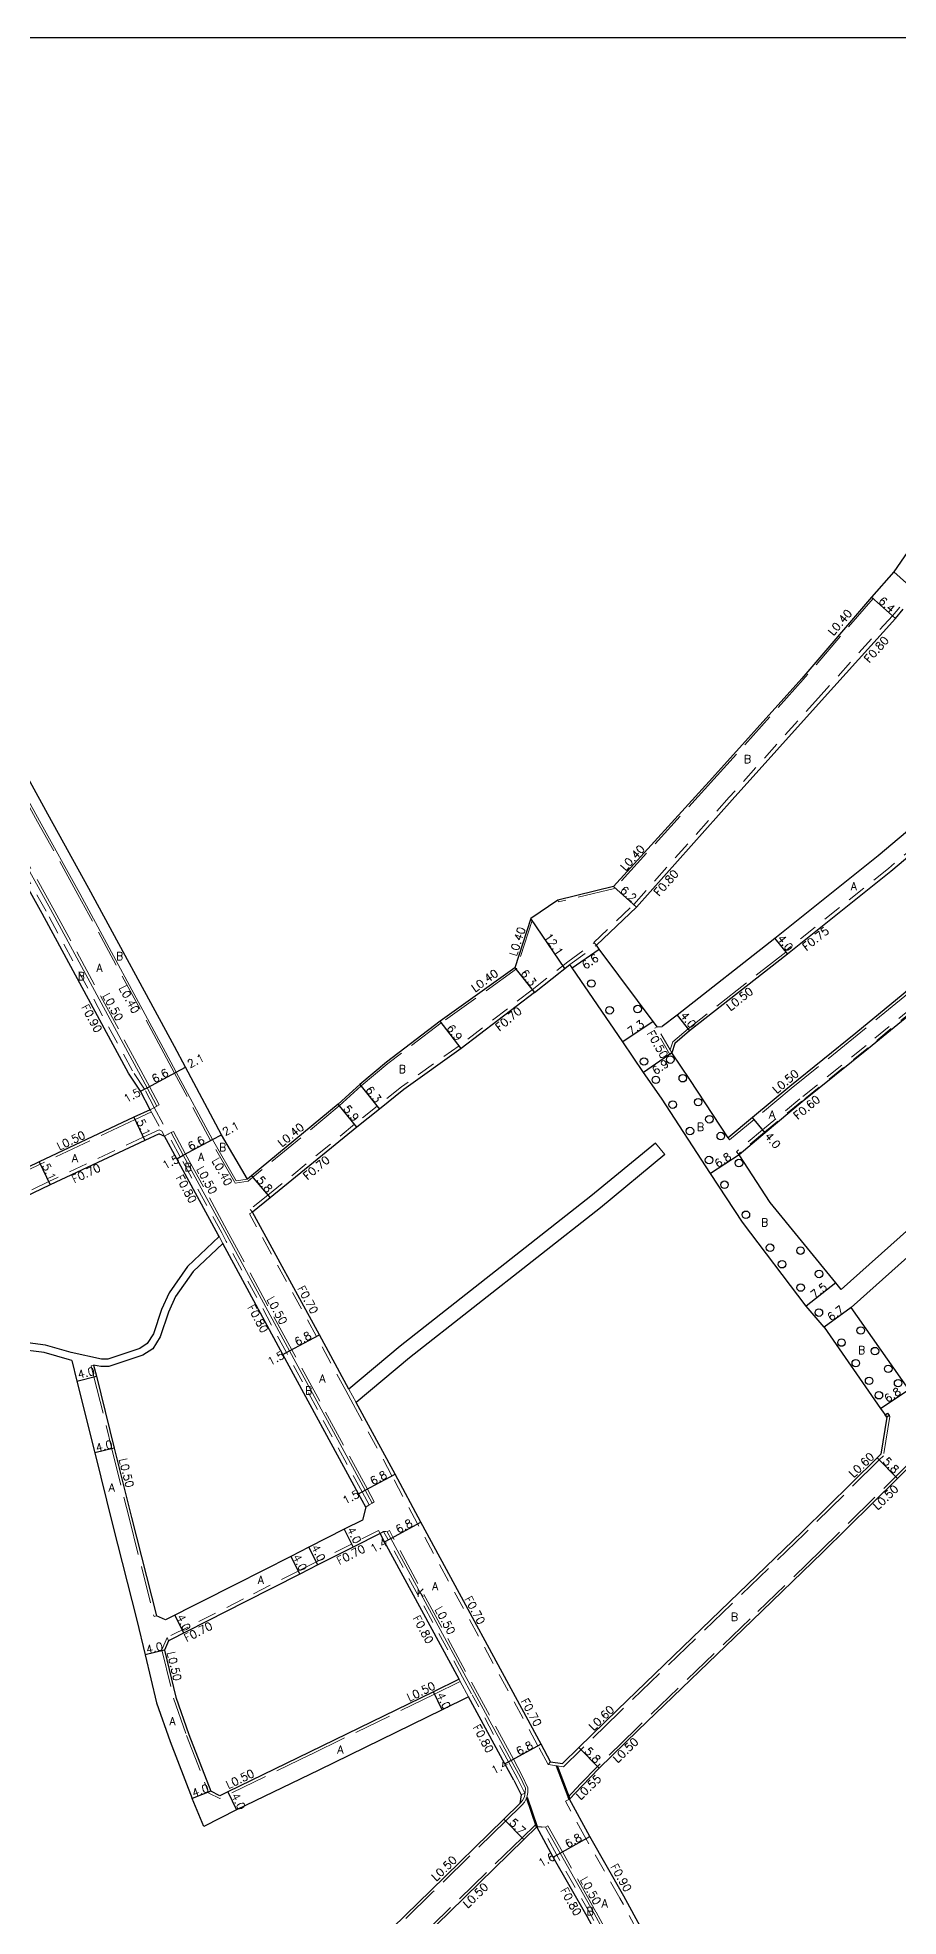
# Model space of a CAD drawing. Header units: metres. Extents: x -9600 to -8800, y -112200 to -111600.
# Drawn here: x -9274.3 to -9102.2, y -111975.7 to -111600 of the extents above; entities that cross this region are included whole.
import ezdxf

# ---------------------------------------------------------------- set-up
doc = ezdxf.new("R2010")
doc.units = ezdxf.units.M
doc.header["$LTSCALE"] = 2.5
doc.linetypes.add('22320', pattern=[2.5, 1.5, -1])
doc.linetypes.add('22330', pattern=[4, 3, -1])
doc.layers.get('0').update_dxf_attribs({"color": 150, "lineweight": 50})
for name, color, linetype, lineweight in [('2101000', 177, 'Continuous', 30), ('2102000', 191, 'Continuous', 30), ('2102001', 191, 'Continuous', 9), ('2213000', 6, 'Continuous', 9), ('2232000', 4, '22320', 9), ('2233000', 62, '22330', 9), ('9201100', 215, 'Continuous', 30), ('9202200', 155, 'Continuous', 60), ('9203500', 155, 'Continuous', 30)]:
    doc.layers.add(name, color=color, linetype=linetype, lineweight=lineweight)
for name, color, linetype in [('2235000', 7, 'Continuous'), ('2238000', 11, 'Continuous'), ('9201500', 222, 'Continuous'), ('9202100', 82, 'Continuous'), ('999', 7, 'Continuous')]:
    doc.layers.add(name, color=color, linetype=linetype)
doc.styles.add('Dm_Anotation', font='txt.shx', dxfattribs={"bigfont": 'pscdm.shx'})

# ---------------------------------------------------------------- blocks, each defined once
blk = doc.blocks.new('223800')
at = {"color": 0, "linetype": 'Continuous'}
blk.add_circle((0, 0), 0.75, dxfattribs=at)

msp = doc.modelspace()

# ---------------------------------------------------------------- linework, layer by layer
at = {"layer": '2101000'}
for points in [[(-9232.34, -111828.29), (-9237.48, -111819.39), (-9244.69, -111805.91), (-9246.92, -111801.73), (-9264, -111770.17), (-9272.23, -111755.31), (-9283.71, -111734.45), (-9290.41, -111721.77), (-9302.75, -111699.72), (-9313.25, -111680.1), (-9325.59, -111657.05), (-9331.63, -111646.74)], [(-9092.85, -111693.46), (-9096.88, -111697.82), (-9103.11, -111706.82), (-9107.58, -111711.88)], [(-9107.58, -111711.88), (-9121.5, -111728.14)], [(-9102.8, -111716.15), (-9101.21, -111714.31)], [(-9102.8, -111716.15), (-9117.55, -111732.54)], [(-9121.5, -111728.14), (-9139.35, -111748.03), (-9159.16, -111769.79)], [(-9117.55, -111732.54), (-9135.41, -111752.43), (-9154.53, -111773.91)], [(-9082.79, -111743.98), (-9090.7, -111750.54), (-9106.23, -111763.63), (-9126.91, -111780.16), (-9146.45, -111795.5), (-9149.44, -111797.74)], [(-9082.79, -111749.15), (-9088.12, -111753.6), (-9103.72, -111766.74), (-9124.39, -111783.26), (-9143.93, -111798.6), (-9146.88, -111801.14)], [(-9251.77, -111814.4), (-9253.68, -111810.72), (-9256.09, -111807.06), (-9273.36, -111775.15), (-9278, -111766.78)], [(-9159.16, -111769.79), (-9170.3, -111772.49), (-9175.68, -111776.17), (-9178.86, -111786)], [(-9162.54, -111781.51), (-9154.53, -111773.91)], [(-9150.43, -111797.85), (-9161.99, -111782.28), (-9162.54, -111781.51)], [(-9178.86, -111786), (-9193.81, -111796.7), (-9204.5, -111804.86), (-9209.87, -111809.34), (-9214.22, -111813.32), (-9231.52, -111827.6), (-9232.34, -111828.29)], [(-9174.97, -111790.95), (-9167.87, -111785.39)], [(-9117.03, -111857.87), (-9120.6, -111853.66), (-9133.37, -111836.91), (-9139.75, -111827.13), (-9149.54, -111812.1), (-9153.15, -111806.96), (-9157.29, -111800.85), (-9167.42, -111786.03), (-9167.87, -111785.39)], [(-9093.08, -111784.35), (-9101.23, -111791.27), (-9110.73, -111799.12), (-9123.92, -111809.74), (-9131.38, -111815.97), (-9136.25, -111820.04)], [(-9174.97, -111790.95), (-9189.6, -111802.17), (-9201.09, -111810.34), (-9205.93, -111814.26), (-9210.45, -111817.86), (-9227.78, -111832.03), (-9231.32, -111834.87)], [(-9090.49, -111787.4), (-9098.67, -111794.35), (-9108.15, -111802.18), (-9121.4, -111812.85), (-9128.81, -111819.04), (-9134.05, -111823.42)], [(-9150.43, -111797.85), (-9149.44, -111797.74)], [(-9146.88, -111801.14), (-9147.47, -111803.05)], [(-9136.25, -111820.04), (-9143.86, -111808.37), (-9147.47, -111803.05)], [(-9251.77, -111814.4), (-9255.02, -111815.91), (-9273.95, -111824.8), (-9292, -111833.53), (-9322.11, -111847.48), (-9338.97, -111855.31), (-9352.66, -111861.46)], [(-9249.99, -111819.19), (-9252.86, -111820.53), (-9271.73, -111829.4), (-9280.47, -111833.62), (-9289.79, -111838.13), (-9319.97, -111852.11), (-9336.86, -111859.95), (-9350.57, -111866.12)], [(-9249.99, -111819.19), (-9248.89, -111819.68)], [(-9238.18, -111839.44), (-9246.47, -111824.2), (-9248.89, -111819.68)], [(-9113.62, -111850.36), (-9114.69, -111849.05), (-9127.82, -111832.98), (-9134.05, -111823.42)], [(-9212.05, -111870.25), (-9217.92, -111859.39), (-9231.32, -111834.87)], [(-9238, -111839.76), (-9238.18, -111839.44)], [(-9208.66, -111893.88), (-9210.11, -111891.2), (-9225.22, -111863.34), (-9237.26, -111841.13)], [(-9099.65, -111871.04), (-9100.13, -111870.34), (-9111.61, -111853.94)], [(-9117.03, -111857.87), (-9105.79, -111874.12), (-9104.52, -111875.89)], [(-9267.42, -111864.53), (-9266.4, -111868.66), (-9262.82, -111883.04), (-9259.27, -111897.32), (-9254.43, -111916.48), (-9252.78, -111923.38), (-9250.47, -111933.03), (-9247.76, -111940.73), (-9243.38, -111952.13)], [(-9263.07, -111865.46), (-9262.51, -111867.7), (-9258.94, -111882.07), (-9255.5, -111895.92), (-9250.52, -111915.63)], [(-9171.73, -111944.8), (-9173.63, -111941.29), (-9197.69, -111896.91), (-9202.81, -111887.25), (-9210.59, -111872.94)], [(-9104.52, -111875.89), (-9105.73, -111883.29), (-9106.44, -111883.99)], [(-9106.44, -111883.99), (-9121.41, -111898.78), (-9135.95, -111912.83), (-9158.34, -111934.42), (-9166.06, -111941.94), (-9169.35, -111945.15)], [(-9102.37, -111888.12), (-9117.35, -111902.93), (-9131.46, -111916.56), (-9154.29, -111938.57), (-9162.01, -111946.1), (-9165.42, -111949.57)], [(-9102.37, -111888.12), (-9099.72, -111885.5), (-9096.76, -111885.95), (-9094.87, -111887.76), (-9092.23, -111890.37), (-9085.69, -111903.39), (-9082.79, -111909.17)], [(-9208.66, -111893.88), (-9209.34, -111896.45)], [(-9209.34, -111896.45), (-9212.99, -111898.3), (-9220.03, -111901.87), (-9223.67, -111903.72), (-9234.7, -111909.31), (-9248.68, -111916.41)], [(-9205.8, -111899.15), (-9211.18, -111901.87), (-9218.22, -111905.44), (-9221.86, -111907.28), (-9232.8, -111912.83), (-9248.11, -111920.61)], [(-9190.01, -111928.28), (-9204.9, -111900.81), (-9205.8, -111899.15)], [(-9248.68, -111916.41), (-9250.52, -111915.63)], [(-9248.11, -111920.61), (-9248.89, -111922.45)], [(-9248.89, -111922.45), (-9246.63, -111931.9), (-9244.01, -111939.34), (-9239.65, -111950.7)], [(-9190.01, -111928.28), (-9195.16, -111930.8), (-9219.91, -111942.9), (-9236.25, -111950.81), (-9237.86, -111951.58)], [(-9188.1, -111931.8), (-9193.41, -111934.39), (-9218.07, -111946.45), (-9234.49, -111954.4)], [(-9179.05, -111948.5), (-9180.84, -111945.2), (-9188.1, -111931.8)], [(-9171.73, -111944.8), (-9169.35, -111945.15)], [(-9179.05, -111948.5), (-9177.6, -111951.42), (-9177.85, -111953.13)], [(-9234.49, -111954.4), (-9241.06, -111957.71), (-9243.38, -111952.13)], [(-9237.86, -111951.58), (-9239.65, -111950.7)], [(-9165.42, -111949.57), (-9167.92, -111952.26)], [(-9117.79, -112031.8), (-9126.83, -112022.86), (-9129.72, -112019.91), (-9133.52, -112015.2), (-9139.64, -112004.62), (-9147.6, -111989.15), (-9153.41, -111978.41), (-9157.07, -111971.64), (-9163.88, -111959.71), (-9167.92, -111952.26)], [(-9177.85, -111953.13), (-9181.04, -111956.25), (-9195.65, -111970.52), (-9218.6, -111992.85), (-9233.1, -112006.55), (-9234.46, -112007.84)], [(-9174.47, -111957.8), (-9177.06, -111960.33), (-9191.89, -111974.81), (-9214.61, -111996.92), (-9229.18, -112010.7), (-9232.03, -112013.39), (-9244.45, -112025.12), (-9248.03, -112028.65)], [(-9159.8, -111984.25), (-9160.8, -111982.41), (-9164.39, -111975.76), (-9171.19, -111963.85), (-9174.47, -111957.8)]]:
    msp.add_lwpolyline(points, dxfattribs=at)
at = {"layer": '2102000'}
for points in [[(-9150.78, -111821.07), (-9163.65, -111831.68), (-9201.79, -111861.7), (-9212.05, -111870.25)], [(-9148.87, -111823.38), (-9161.75, -111834), (-9199.9, -111864.03), (-9210.59, -111872.94)], [(-9090.56, -111829.4), (-9099.99, -111838.14), (-9113.62, -111850.36)], [(-9087.84, -111832.33), (-9097.26, -111841.07), (-9111.61, -111853.94)], [(-9238, -111839.76), (-9244.3, -111845.75), (-9247.98, -111851.03), (-9249.53, -111854.34), (-9251.11, -111859.19), (-9252.34, -111861.14), (-9253.86, -111862.13), (-9260.25, -111864.25), (-9261.5, -111864.27), (-9267.54, -111862.97), (-9272.67, -111861.45), (-9278.24, -111860.77), (-9282.61, -111860.77), (-9286.19, -111861.15), (-9302.77, -111865.73), (-9314.93, -111869.52), (-9319.68, -111871.4)], [(-9237.26, -111841.13), (-9243.15, -111846.73), (-9246.68, -111851.78), (-9248.13, -111854.9), (-9249.75, -111859.83), (-9251.25, -111862.22), (-9253.21, -111863.49), (-9260, -111865.75), (-9261.65, -111865.77), (-9263.07, -111865.46)], [(-9267.42, -111864.53), (-9267.9, -111864.43), (-9272.97, -111862.92), (-9278.33, -111862.27), (-9282.54, -111862.27), (-9285.91, -111862.63), (-9300.28, -111866.6)]]:
    msp.add_lwpolyline(points, dxfattribs=at)
at = {"layer": '2102001'}
msp.add_lwpolyline([(-9148.87, -111823.38), (-9150.78, -111821.07)], dxfattribs=at)
at = {"layer": '2213000'}
for points in [[(-9232.34, -111828.29), (-9234.56, -111828.64), (-9239.33, -111820.38), (-9246.54, -111806.9), (-9248.68, -111802.9), (-9265.85, -111771.16), (-9273.91, -111756.62), (-9285.54, -111735.47), (-9292.26, -111722.77), (-9304.61, -111700.7), (-9314.81, -111681.63), (-9327.41, -111658.09), (-9331.69, -111650.78), (-9331.63, -111646.74)], [(-9337.5, -111657.79), (-9336.21, -111658.23), (-9335.89, -111658.3), (-9334.89, -111658.52), (-9333.22, -111661.43), (-9320.57, -111684.86), (-9310.38, -111703.9), (-9298.05, -111725.94), (-9291.34, -111738.62), (-9279.67, -111759.85), (-9271.66, -111774.3), (-9254.47, -111806.06), (-9252.36, -111810.01), (-9250.41, -111813.66), (-9251.77, -111814.4)], [(-9248.89, -111819.68), (-9247.57, -111818.97), (-9245.15, -111823.5), (-9236.85, -111838.73), (-9223.9, -111862.63), (-9208.79, -111890.49), (-9207.42, -111893.08), (-9207.99, -111893.44), (-9208.66, -111893.88)], [(-9205.8, -111899.15), (-9205.1, -111898.76), (-9204.87, -111898.74), (-9204.69, -111898.75), (-9204.39, -111898.78), (-9203.67, -111900.14), (-9179.61, -111944.53), (-9177.82, -111947.83), (-9176.76, -111950.07), (-9176.79, -111950.87), (-9176.96, -111951.79), (-9177.33, -111952.56), (-9177.85, -111953.13)], [(-9159.8, -111984.25), (-9159.31, -111984.04), (-9158.99, -111983.83), (-9158.82, -111983.61), (-9158.6, -111983.31), (-9159.48, -111981.69), (-9163.1, -111975.01), (-9169.79, -111963.07), (-9172.74, -111957.85), (-9173.55, -111957.82), (-9174.47, -111957.8)]]:
    msp.add_lwpolyline(points, dxfattribs=at)
at = {"layer": '2232000'}
for points in [[(-9103.4, -111715.61), (-9118.14, -111732)], [(-9103.4, -111715.61), (-9101.89, -111713.87)], [(-9118.14, -111732), (-9136, -111751.9), (-9155.08, -111773.33)], [(-9082.79, -111748.25), (-9088.6, -111753.03), (-9104.2, -111766.16), (-9124.85, -111782.67), (-9124.86, -111782.68)], [(-9250.97, -111813.98), (-9252.9, -111810.26), (-9255.32, -111806.6), (-9272.58, -111774.71), (-9277.22, -111766.34)], [(-9163.09, -111780.93), (-9155.08, -111773.33)], [(-9168.28, -111784.82), (-9163.02, -111781)], [(-9167.87, -111785.39), (-9162.54, -111781.51)], [(-9162.54, -111781.51), (-9163.02, -111781), (-9163.09, -111780.93)], [(-9124.86, -111782.68), (-9124.7, -111782.87), (-9124.39, -111783.26)], [(-9175.4, -111790.4), (-9168.28, -111784.82)], [(-9091.01, -111786.79), (-9099.19, -111793.75), (-9108.66, -111801.57), (-9121.91, -111812.23), (-9129.33, -111818.44), (-9134.57, -111822.81)], [(-9175.4, -111790.4), (-9190.02, -111801.61), (-9201.51, -111809.79), (-9206.36, -111813.71), (-9210.89, -111817.31), (-9228.22, -111831.49), (-9231.76, -111834.32)], [(-9090.62, -111787.25), (-9098.8, -111794.2), (-9108.27, -111802.02), (-9121.52, -111812.69), (-9128.94, -111818.89), (-9134.18, -111823.26)], [(-9150.43, -111797.85), (-9150.87, -111798.1)], [(-9147.88, -111803.33), (-9150.87, -111798.1)], [(-9147.47, -111803.05), (-9147.81, -111802.45), (-9150.43, -111797.85)], [(-9147.88, -111803.33), (-9147.47, -111803.05)], [(-9251.77, -111814.4), (-9249.44, -111818.67), (-9248.89, -111819.68)], [(-9250.97, -111813.98), (-9248.1, -111819.25)], [(-9250, -111818.42), (-9253.16, -111819.9), (-9272.03, -111828.76), (-9280.77, -111832.99)], [(-9249.44, -111818.67), (-9250, -111818.42)], [(-9248.89, -111819.68), (-9248.19, -111819.3), (-9248.1, -111819.25)], [(-9237.47, -111839.05), (-9245.77, -111823.82), (-9248.19, -111819.3)], [(-9134.57, -111822.81), (-9134.18, -111823.26)], [(-9231.32, -111834.87), (-9231.94, -111835.2)], [(-9212.66, -111870.58), (-9218.53, -111859.72), (-9231.94, -111835.2)], [(-9231.32, -111834.87), (-9231.76, -111834.32)], [(-9238, -111839.76), (-9237.26, -111841.13)], [(-9237.47, -111839.05), (-9236.55, -111840.75)], [(-9207.99, -111893.44), (-9209.41, -111890.82), (-9224.51, -111862.96), (-9236.55, -111840.75)], [(-9212.66, -111870.58), (-9211.2, -111873.27)], [(-9212.05, -111870.25), (-9210.59, -111872.94)], [(-9172.24, -111945.33), (-9174.24, -111941.62), (-9198.31, -111897.24), (-9203.43, -111887.58), (-9211.2, -111873.27)], [(-9207.99, -111893.44), (-9208.66, -111893.88)], [(-9206.12, -111898.52), (-9211.5, -111901.25), (-9218.53, -111904.81), (-9222.18, -111906.66), (-9233.12, -111912.21), (-9248.37, -111919.96)], [(-9205.8, -111899.15), (-9206.12, -111898.52)], [(-9205.8, -111899.15), (-9205.1, -111898.76)], [(-9189.31, -111927.9), (-9204.2, -111900.43), (-9205.1, -111898.76)], [(-9248.37, -111919.96), (-9248.11, -111920.61)], [(-9190.01, -111928.28), (-9189.77, -111928.72), (-9188.1, -111931.8)], [(-9189.31, -111927.9), (-9187.4, -111931.42)], [(-9178.35, -111948.11), (-9180.13, -111944.82), (-9187.4, -111931.42)], [(-9171.73, -111944.8), (-9172.24, -111945.33)], [(-9178.35, -111948.11), (-9176.89, -111951.07)], [(-9177.6, -111951.42), (-9176.89, -111951.07)], [(-9167.92, -111952.26), (-9168.71, -111952.68)], [(-9123.38, -112027.53), (-9127.46, -112023.49), (-9130.39, -112020.51), (-9134.26, -112015.71), (-9140.43, -112005.05), (-9148.39, -111989.57), (-9154.2, -111978.84), (-9157.86, -111972.08), (-9164.67, -111960.14), (-9168.71, -111952.68)], [(-9173.55, -111957.82), (-9174.47, -111957.8)], [(-9159.09, -111983.87), (-9160.09, -111982.02), (-9163.69, -111975.37), (-9170.49, -111963.46), (-9173.55, -111957.82)]]:
    msp.add_lwpolyline(points, dxfattribs=at)
at = {"layer": '2233000'}
for points in [[(-9234.9, -111828.84), (-9239.68, -111820.58), (-9246.89, -111807.09), (-9249.03, -111803.09), (-9266.21, -111771.35), (-9274.26, -111756.82), (-9285.9, -111735.66), (-9292.61, -111722.97), (-9304.96, -111700.89), (-9315.17, -111681.82), (-9327.76, -111658.29), (-9332.04, -111650.99)], [(-9335.79, -111657.81), (-9334.57, -111658.08), (-9332.79, -111661.18), (-9320.13, -111684.62), (-9309.94, -111703.66), (-9297.61, -111725.7), (-9290.9, -111738.38), (-9279.23, -111759.61), (-9271.22, -111774.06), (-9254.03, -111805.82), (-9251.92, -111809.78), (-9249.96, -111813.43)], [(-9107.58, -111711.88), (-9107.27, -111712.14)], [(-9107.27, -111712.14), (-9121.2, -111728.4)], [(-9121.2, -111728.4), (-9139.06, -111748.3), (-9158.95, -111770.15)], [(-9158.95, -111770.15), (-9170.13, -111772.86)], [(-9170.3, -111772.49), (-9170.13, -111772.86)], [(-9175.4, -111776.59), (-9178.52, -111786.24)], [(-9175.4, -111776.59), (-9175.68, -111776.17)], [(-9124.7, -111782.87), (-9144.25, -111798.22), (-9147.31, -111800.85)], [(-9178.52, -111786.24), (-9193.57, -111797.02), (-9204.25, -111805.18), (-9209.61, -111809.64), (-9213.96, -111813.62), (-9231.26, -111827.91), (-9232.16, -111828.67)], [(-9092.75, -111784.73), (-9100.9, -111791.66), (-9110.41, -111799.51), (-9123.6, -111810.13), (-9131.06, -111816.36), (-9135.93, -111820.43)], [(-9147.31, -111800.85), (-9147.81, -111802.45)], [(-9250.41, -111813.66), (-9249.96, -111813.43)], [(-9251.53, -111814.84), (-9254.8, -111816.36), (-9273.74, -111825.26), (-9291.78, -111833.99), (-9321.9, -111847.94), (-9338.76, -111855.76), (-9352.46, -111861.92)], [(-9247.57, -111818.97), (-9247.13, -111818.73)], [(-9247.13, -111818.73), (-9244.71, -111823.26), (-9236.41, -111838.49)], [(-9135.93, -111820.43), (-9136.25, -111820.04)], [(-9232.16, -111828.67), (-9234.77, -111829.08), (-9234.9, -111828.84)], [(-9206.98, -111892.84), (-9208.35, -111890.25), (-9223.46, -111862.39), (-9236.41, -111838.49)], [(-9263.07, -111865.46), (-9263.56, -111865.59), (-9263, -111867.82), (-9259.43, -111882.19), (-9255.98, -111896.04), (-9251, -111915.75)], [(-9103.89, -111875.74), (-9105.17, -111883.58), (-9106.02, -111884.42)], [(-9104.03, -111875.54), (-9103.89, -111875.74)], [(-9106.02, -111884.42), (-9120.99, -111899.21), (-9135.53, -111913.26), (-9157.92, -111934.85), (-9165.64, -111942.37), (-9169.15, -111945.79)], [(-9099.76, -111884.84), (-9117.7, -111902.57), (-9131.81, -111916.2), (-9154.63, -111938.21), (-9162.36, -111945.74), (-9165.76, -111949.21)], [(-9207.42, -111893.08), (-9206.98, -111892.84)], [(-9204.39, -111898.78), (-9203.95, -111898.54)], [(-9177.38, -111947.59), (-9179.17, -111944.29), (-9203.23, -111899.9), (-9203.95, -111898.54)], [(-9250.52, -111915.63), (-9251, -111915.75)], [(-9248.37, -111919.96), (-9249.41, -111922.42)], [(-9249.41, -111922.42), (-9247.11, -111932.04), (-9244.48, -111939.52), (-9240.05, -111951.06)], [(-9189.77, -111928.72), (-9194.94, -111931.25), (-9219.69, -111943.35), (-9237.86, -111952.14)], [(-9177.38, -111947.59), (-9176.26, -111949.97), (-9176.29, -111950.93), (-9176.47, -111951.92), (-9176.91, -111952.86), (-9177.5, -111953.49)], [(-9172.24, -111945.33), (-9169.15, -111945.79)], [(-9237.86, -111952.14), (-9240.05, -111951.06)], [(-9165.76, -111949.21), (-9168.29, -111951.91)], [(-9167.92, -111952.26), (-9168.29, -111951.91)], [(-9177.5, -111953.49), (-9180.7, -111956.61), (-9195.3, -111970.87), (-9218.25, -111993.21), (-9232.76, -112006.92), (-9234.12, -112008.21)], [(-9174.82, -111957.44), (-9177.41, -111959.97), (-9192.24, -111974.45), (-9214.95, -111996.56), (-9229.53, -112010.33), (-9232.38, -112013.03), (-9244.79, -112024.76), (-9248.67, -112028.58)], [(-9174.47, -111957.8), (-9174.82, -111957.44)], [(-9172.74, -111957.85), (-9172.3, -111957.6)], [(-9158.16, -111983.07), (-9159.04, -111981.45), (-9162.66, -111974.77), (-9169.35, -111962.83), (-9172.3, -111957.6)]]:
    msp.add_lwpolyline(points, dxfattribs=at)
at = {"layer": '2235000'}
msp.add_lwpolyline([(-9104.52, -111875.89), (-9104.87, -111875.4), (-9104.38, -111875.05), (-9104.03, -111875.54)], close=True, dxfattribs=at)
at = {"layer": '9201100'}
for points in [[(-9103.11, -111706.82), (-9099.32, -111710.23)], [(-9102.8, -111716.15), (-9107.58, -111711.88)], [(-9159.16, -111769.79), (-9154.53, -111773.91)], [(-9168.87, -111786.17), (-9175.68, -111776.17)], [(-9167.42, -111786.03), (-9161.99, -111782.28)], [(-9126.91, -111780.16), (-9124.39, -111783.26)], [(-9178.86, -111786), (-9174.97, -111790.95)], [(-9189.6, -111802.17), (-9193.81, -111796.7)], [(-9151.25, -111796.75), (-9157.29, -111800.85)], [(-9146.45, -111795.5), (-9143.93, -111798.6)], [(-9246.54, -111806.9), (-9244.69, -111805.91)], [(-9147.47, -111803.05), (-9153.15, -111806.96)], [(-9252.36, -111810.01), (-9246.54, -111806.9)], [(-9209.87, -111809.34), (-9205.93, -111814.26)], [(-9253.68, -111810.72), (-9252.36, -111810.01)], [(-9210.45, -111817.86), (-9214.22, -111813.32)], [(-9255.02, -111815.91), (-9252.86, -111820.53)], [(-9128.81, -111819.04), (-9131.38, -111815.97)], [(-9245.15, -111823.5), (-9239.33, -111820.38)], [(-9239.33, -111820.38), (-9237.48, -111819.39)], [(-9273.95, -111824.8), (-9271.73, -111829.4)], [(-9246.47, -111824.2), (-9245.15, -111823.5)], [(-9134.05, -111823.42), (-9139.75, -111827.13)], [(-9231.52, -111827.6), (-9227.78, -111832.03)], [(-9114.69, -111849.05), (-9120.6, -111853.66)], [(-9111.61, -111853.94), (-9117.03, -111857.87)], [(-9223.9, -111862.63), (-9217.92, -111859.39)], [(-9225.22, -111863.34), (-9223.9, -111862.63)], [(-9266.4, -111868.66), (-9262.51, -111867.7)], [(-9105.79, -111874.12), (-9100.13, -111870.34)], [(-9258.94, -111882.07), (-9262.82, -111883.04)], [(-9106.44, -111883.99), (-9102.37, -111888.12)], [(-9208.79, -111890.49), (-9202.81, -111887.25)], [(-9210.11, -111891.2), (-9208.79, -111890.49)], [(-9212.99, -111898.3), (-9211.18, -111901.87)], [(-9203.67, -111900.14), (-9197.69, -111896.91)], [(-9218.22, -111905.44), (-9220.03, -111901.87)], [(-9204.9, -111900.81), (-9203.67, -111900.14)], [(-9223.67, -111903.72), (-9221.86, -111907.28)], [(-9245.01, -111919.03), (-9246.82, -111915.47)], [(-9248.89, -111922.45), (-9252.78, -111923.38)], [(-9193.41, -111934.39), (-9195.16, -111930.8)], [(-9179.61, -111944.53), (-9180.84, -111945.2)], [(-9173.63, -111941.29), (-9179.61, -111944.53)], [(-9166.06, -111941.94), (-9162.01, -111946.1)], [(-9239.65, -111950.7), (-9243.38, -111952.13)], [(-9236.25, -111950.81), (-9234.49, -111954.4)], [(-9177.06, -111960.33), (-9181.04, -111956.25)], [(-9169.79, -111963.07), (-9163.88, -111959.71)], [(-9171.19, -111963.85), (-9169.79, -111963.07)]]:
    msp.add_lwpolyline(points, dxfattribs=at)
at = {"layer": '9202200'}
for points in [[(-9167.92, -111952.26), (-9170.48, -111945.59)], [(-9176.47, -111951.92), (-9174.47, -111957.8)]]:
    msp.add_lwpolyline(points, dxfattribs=at)
at = {"layer": '999'}
msp.add_lwpolyline([(-9600, -111600), (-8800, -111600), (-8800, -112200), (-9600, -112200)], close=True, dxfattribs=at)

# ---------------------------------------------------------------- block references
at = {"layer": '2238000'}
for p in [(-9163.57, -111789.16), (-9159.93, -111794.51), (-9154.33, -111794.27), (-9153.05, -111804.76), (-9147.79, -111804.38), (-9150.68, -111808.43), (-9145.3, -111808.1), (-9147.31, -111813.38), (-9142.23, -111812.88), (-9139.98, -111816.31), (-9143.86, -111818.66), (-9137.7, -111819.66), (-9140.04, -111824.46), (-9134.07, -111825.06), (-9136.95, -111829.39), (-9132.68, -111835.41), (-9127.85, -111842), (-9121.77, -111842.58), (-9125.45, -111845.3), (-9118.06, -111847.24), (-9121.73, -111849.96), (-9118.09, -111854.97), (-9109.73, -111858.55), (-9113.57, -111860.96), (-9106.88, -111862.67), (-9110.72, -111865.08), (-9104.21, -111866.21), (-9108.05, -111868.62), (-9102.25, -111869.08), (-9106.09, -111871.49)]:
    msp.add_blockref('223800', p, dxfattribs=at)

# ---------------------------------------------------------------- texts
at = {"layer": '9201500', "style": 'Dm_Anotation'}
for s, rotation, p in [('6.4', 318.2353, (-9106.32, -111712.87)), ('6.2', 318.3281, (-9157.97, -111770.71)), ('12.1', 304.2868, (-9173.09, -111779.79)), ('6.6', 34.6293, (-9164.77, -111786.4)), ('4.0', 309.0868, (-9126.51, -111780.21)), ('6.3', 308.1101, (-9177.82, -111787.15)), ('6.9', 307.5751, (-9192.6, -111798.11)), ('7.3', 34.1757, (-9155.65, -111799.61)), ('4.0', 309.0243, (-9145.91, -111795.6)), ('2.1', 28.1379, (-9243.79, -111806.12)), ('6.9', 34.5617, (-9150.74, -111807.5)), ('6.6', 28.1353, (-9250.91, -111809.12)), ('1.5', 28.1357, (-9256.52, -111813.06)), ('5.9', 309.6525, (-9213.28, -111814.29)), ('6.3', 308.7393, (-9208.82, -111810.49)), ('5.1', 295.025, (-9254.52, -111816.73)), ('2.1', 28.1374, (-9236.78, -111819.68)), ('6.6', 28.1372, (-9243.7, -111822.61)), ('4.0', 309.8658, (-9129.03, -111819.72)), ('1.5', 28.137, (-9248.8, -111826.38)), ('6.8', 33.0892, (-9138.29, -111826.06)), ('5.1', 295.8114, (-9273.45, -111825.62)), ('5.8', 310.1641, (-9230.61, -111828.53)), ('7.5', 37.9734, (-9118.97, -111852.26)), ('6.7', 35.9813, (-9115.68, -111856.76)), ('6.8', 28.4666, (-9222.36, -111861.68)), ('4.0', 13.9638, (-9266.03, -111868.19)), ('1.5', 28.4182, (-9227.78, -111865.62)), ('6.8', 33.7518, (-9104.35, -111873.04)), ('4.0', 13.9627, (-9262.46, -111882.84)), ('5.8', 314.5573, (-9105.45, -111884.85)), ('6.8', 28.4053, (-9207.26, -111889.54)), ('1.5', 28.4053, (-9212.77, -111893.4)), ('4.0', 296.8733, (-9212.47, -111898.31)), ('6.8', 28.3766, (-9202.14, -111899.2)), ('4.0', 296.8803, (-9219.62, -111901.87)), ('1.4', 28.3765, (-9207.2, -111903.05)), ('4.0', 296.8796, (-9223.32, -111903.81)), ('4.0', 296.9373, (-9246.55, -111915.78)), ('4.0', 13.4377, (-9252.41, -111923.19)), ('4.0', 296.0582, (-9194.56, -111931.42)), ('6.8', 28.4645, (-9178.07, -111943.59)), ('1.4', 28.4644, (-9183.04, -111947.36)), ('5.8', 314.2541, (-9165.08, -111942.8)), ('4.0', 21.0166, (-9243.05, -111951.9)), ('4.0', 296.171, (-9235.58, -111951.53)), ('5.7', 314.3219, (-9180.1, -111957.08)), ('6.8', 29.6998, (-9168.28, -111962.1)), ('1.6', 28.9581, (-9173.63, -111965.91))]:
    msp.add_text(s, height=1.6, rotation=rotation, dxfattribs=at).set_placement(p)
at = {"layer": '9202100', "style": 'Dm_Anotation'}
for s, p in [('B', (-9133.09, -111745.07)), ('A', (-9111.71, -111770.48)), ('B', (-9258.58, -111784.47)), ('B', (-9266.24, -111788.46)), ('A', (-9262.52, -111786.85)), ('B', (-9202.08, -111807.06)), ('B', (-9142.48, -111818.64)), ('A', (-9128.07, -111816.13)), ('A', (-9267.42, -111824.87)), ('A', (-9242.19, -111824.61)), ('B', (-9238.01, -111822.71)), ('B', (-9244.89, -111826.66)), ('B', (-9129.65, -111837.72)), ('B', (-9110.27, -111863.26)), ('B', (-9220.79, -111871.37)), ('A', (-9217.96, -111868.96)), ('A', (-9260.08, -111890.77)), ('A', (-9230.26, -111909.24)), ('K', (-9198.45, -111911.78)), ('A', (-9195.43, -111910.45)), ('B', (-9135.69, -111916.6)), ('A', (-9247.91, -111937.5)), ('A', (-9214.36, -111943.15)), ('B', (-9164.53, -111975.49)), ('A', (-9161.52, -111973.9))]:
    msp.add_text(s, height=1.6, dxfattribs=at).set_placement(p)
at = {"layer": '9203500', "style": 'Dm_Anotation'}
for s, rotation, p in [('L0.40', 49.4262, (-9115.21, -111719.73)), ('F0.80', 48.3291, (-9108, -111725.14)), ('L0.40', 47.6949, (-9156.76, -111766.78)), ('F0.80', 48.3291, (-9150.04, -111771.82)), ('L0.40', 72.0815, (-9178.53, -111783.85)), ('F0.75', 38.6365, (-9120.61, -111782.7)), ('L0.40', 35.7422, (-9186.85, -111790.96)), ('L0.40', 298.4267, (-9258.07, -111790.08)), ('L0.50', 38.1361, (-9135.77, -111794.7)), ('F0.90', 298.4261, (-9265.58, -111793.87)), ('L0.50', 298.4267, (-9261.34, -111791.59)), ('F0.70', 39.5453, (-9181.96, -111798.77)), ('F0.50', 299.7141, (-9152.52, -111799.11)), ('L0.50', 39.884, (-9126.52, -111811.27)), ('F0.60', 39.8882, (-9122.32, -111816.48)), ('L0.40', 39.5453, (-9225.45, -111821.95)), ('L0.50', 25.1637, (-9269.96, -111822.56)), ('L0.40', 298.5691, (-9239.51, -111824.55)), ('F0.70', 39.5453, (-9220.36, -111828.55)), ('F0.70', 25.1637, (-9266.97, -111829.14)), ('F0.80', 298.5691, (-9246.68, -111827.97)), ('L0.50', 298.5691, (-9242.57, -111826.25)), ('F0.70', 298.6682, (-9222.4, -111850.13)), ('F0.80', 298.5691, (-9232.36, -111853.9)), ('L0.50', 298.4644, (-9228.53, -111852.29)), ('L0.50', 283.9587, (-9258, -111884.31)), ('L0.60', 43.9579, (-9111.16, -111888.1)), ('L0.50', 43.9579, (-9106.34, -111894.55)), ('F0.70', 26.8804, (-9213.98, -111905.46)), ('L0.50', 298.4645, (-9194.93, -111914.28)), ('F0.70', 298.4645, (-9189, -111912.21)), ('F0.70', 26.9384, (-9244.51, -111920.89)), ('F0.80', 298.4644, (-9199.33, -111916.06)), ('L0.50', 283.4379, (-9248.41, -111922.97)), ('L0.50', 26.0564, (-9199.95, -111932.77)), ('F0.70', 298.4644, (-9177.72, -111932.63)), ('L0.60', 43.9579, (-9163.14, -111938.67)), ('F0.80', 298.4644, (-9187.31, -111937.88)), ('L0.50', 43.9579, (-9158.32, -111945.12)), ('L0.50', 25.8288, (-9236.14, -111950.26)), ('L0.55', 43.9579, (-9165.73, -111952.52)), ('L0.50', 44.3209, (-9194.58, -111968.76)), ('F0.90', 299.7014, (-9159.82, -111965.74)), ('L0.50', 44.3209, (-9188.3, -111974.16)), ('F0.80', 299.7014, (-9169.83, -111970.52)), ('L0.50', 299.7014, (-9165.88, -111968.38))]:
    msp.add_text(s, height=1.6, rotation=rotation, dxfattribs=at).set_placement(p)

doc.saveas('drawing.dxf')
